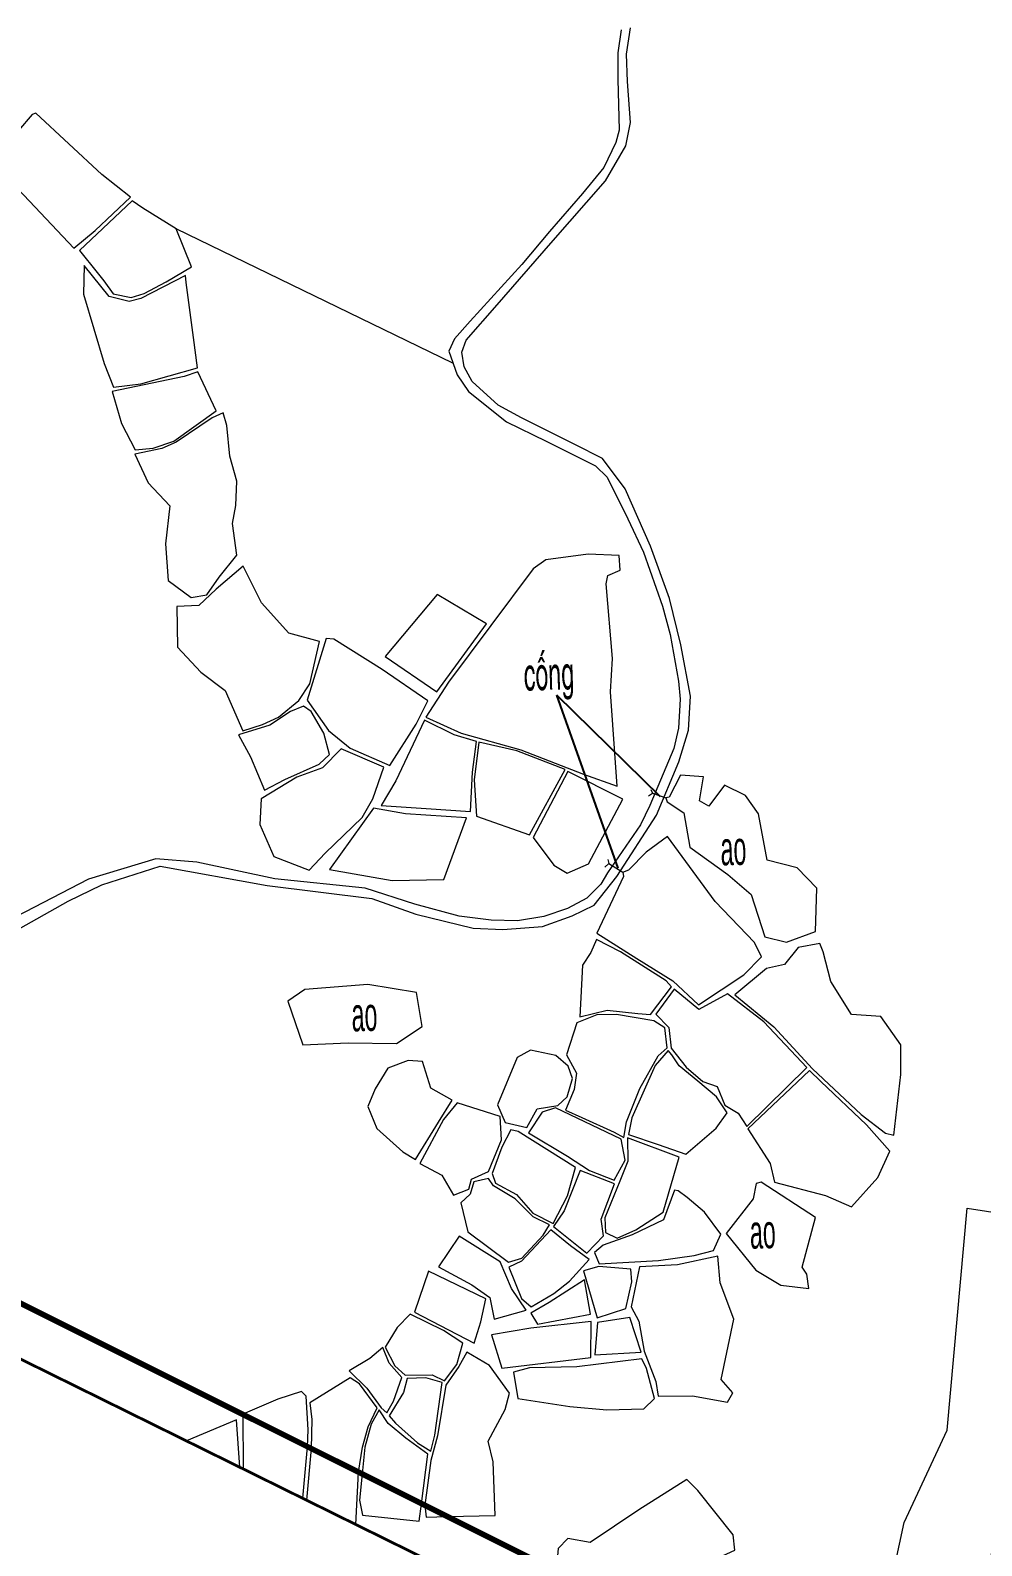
# Model space of a CAD drawing. Header units: metres. Extents: x 0 to 551036, y 0 to 1845929.
# Drawn here: x 547813.7 to 547982.6, y 1840814.4 to 1841083.3 of the extents above; entities that cross this region are included whole.
import ezdxf

# ---------------------------------------------------------------- set-up
doc = ezdxf.new("R2010")
doc.units = ezdxf.units.M
doc.header["$MEASUREMENT"] = 0
doc.linetypes.add('Anordnung Grundriss$0$GESTRICHELT', pattern=[0.75, 0.5, -0.25])
doc.linetypes.add('BD HH1 KEM TMB$0$DASHDOT2', pattern=[0.5, 0.25, -0.125, 0, -0.125])
for name, color, linetype, lineweight in [('BD HH1 KEM TMB$0$ao_ho_song_suoi', 7, 'Continuous', 0), ('BD HH1 KEM TMB$0$caucong', 7, 'Continuous', 0), ('BD HH1 KEM TMB$0$Duong BT', 7, 'Continuous', 0), ('BD HH1 KEM TMB$0$duongdapcao', 7, 'Continuous', 0), ('BD HH1 KEM TMB$0$ghichuthuyetminh', 7, 'Continuous', 0), ('BD HH1 KEM TMB$0$Ranh', 7, 'Continuous', 0), ('BD HH1 KEM TMB$0$ranhgioithucvat', 7, 'Continuous', 0), ('Level 10', 7, 'Continuous', 0), ('Level 15', 7, 'Continuous', 0), ('Level 2', 7, 'Continuous', 0), ('Level 4', 7, 'Continuous', 0), ('Ranh', 7, 'Continuous', 0), ('Đường', 7, 'Continuous', 0)]:
    doc.layers.add(name, color=color, linetype=linetype, lineweight=lineweight)
doc.styles.add('BD HH1 KEM TMB$0$ghichuduongdien', font='', dxfattribs={"height": 6})
doc.styles.add('BD HH1 KEM TMB$0$Standard', font='txt.shx')
doc.styles.get("Standard").update_dxf_attribs({"font": '', "height": 4})
doc.styles.get('BD HH1 KEM TMB$0$ghichuduongdien').set_extended_font_data('.VnArial Narrow')
doc.styles.get('Standard').set_extended_font_data('.VnArial')
doc.linetypes.add('FENCELINE1', pattern='A,6.35,-2.54,[133,ltypeshp.shx,S=2.54,R=0,X=-2.54,Y=0],-2.54,25.4', length=36.83)
doc.dimstyles.get("Standard").update_dxf_attribs({"dimtxt": 0.18, "dimasz": 0.18, "dimexe": 0.18, "dimexo": 0.0625, "dimgap": 0.09, "dimtad": 0, "dimtih": 1, "dimtoh": 1, "dimdec": 4, "dimzin": 0, "dimdsep": 46, "dimtxsty": 'Standard', "dimcen": 0.09, "dimadec": 0, "dimazin": 0, "dimtfac": 1, "dimtdec": 4, "dimtofl": 0, "dimtmove": 0, "dimatfit": 3, "dimfxl": 1, "dimtolj": 1, "dimtzin": 0, "dimarcsym": 0})

# ---------------------------------------------------------------- blocks, each defined once
blk = doc.blocks.new('TB')
at = {"layer": 'Level 2', "color": 4, "lineweight": 13}
for p, q in [((-24.6, 1.1), (24.6, -1.1)), ((-1.2, -25.7), (1.2, 25.7))]:
    blk.add_line(p, q, dxfattribs=at)
at = {"layer": 'Level 2', "color": 1, "lineweight": 13}
blk.add_circle((0, 0), 13.5, dxfattribs=at)
at = {"layer": 'Level 4', "color": 1, "lineweight": 13, "flags": 128}
for points in [[(-104.2, 82.6), (155.3, 740.6), (-38, 82.1)], [(-13.8, 71.5), (82.1, -2.6)], [(-131.5, 19.3), (-432.9, -620.6), (-85.8, -28.6)], [(-61.6, -38.9), (58.1, -58)]]:
    blk.add_lwpolyline(points, dxfattribs=at)
at = {"layer": 'Level 4', "color": 2, "linetype": 'Anordnung Grundriss$0$GESTRICHELT', "lineweight": 13, "ltscale": 0.2}
blk.add_circle((0, 0), 1057.3, dxfattribs=at)
at = {"layer": 'Level 4', "color": 1, "lineweight": 13}
for radius in [125, 105]:
    blk.add_circle((0, 0), radius, dxfattribs=at)
for centre, radius, start, end in [((-72.2, -68.1), 154, 77.1765, 114.8722), ((-43.3, 37), 45.4, 49.5307, 83.3267), ((-131.6, 56.9), 15.7, 109.7536, 203.5071), ((0.1, 99.2), 154, 198.3885, 236.0841), ((56.6, -24.5), 33.6, 272.6116, 40.6491), ((-56.6, 6.1), 45.4, 229.934, 263.7299)]:
    blk.add_arc(centre, radius, start, end, dxfattribs=at)

msp = doc.modelspace()

# ---------------------------------------------------------------- linework, layer by layer
at = {"layer": 'BD HH1 KEM TMB$0$ao_ho_song_suoi', "flags": 128}
msp.add_lwpolyline([(547926.80844, 1840946.37926), (547929.73221, 1840944.41663), (547930.82263, 1840938.35666), (547937.58084, 1840933.4689), (547941.6789, 1840929.95768), (547944.12336, 1840922.44053), (547947.95781, 1840921.48878), (547953.13431, 1840923.35463), (547953.36198, 1840931.08686), (547949.88701, 1840934.66261), (547944.55474, 1840936.01226), (547942.98501, 1840944.23918), (547940.68434, 1840947.52457), (547936.95774, 1840949.30976), (547934.17777, 1840945.58883), (547932.53615, 1840946.53519), (547933.23114, 1840950.84223), (547929.14506, 1840951.13259), (547927.16792, 1840947.21808)], dxfattribs=at)
for points in [[(547882.30492, 1840912.54671), (547873.66543, 1840913.96626), (547862.48563, 1840913.07904), (547859.466, 1840911.01425), (547862.12615, 1840903.26588), (547870.17848, 1840903.62077), (547878.75805, 1840903.50247), (547883.31146, 1840906.51901), (547882.30492, 1840912.54671)], [(547942.60156, 1840878.64964), (547942.08631, 1840875.94497), (547937.26929, 1840869.76672), (547942.52967, 1840863.27659), (547946.95126, 1840860.60418), (547951.97199, 1840860.05034), (547951.57656, 1840862.59908), (547950.77373, 1840863.83043), (547953.13431, 1840872.60043), (547943.48828, 1840878.89161), (547942.60156, 1840878.64964)]]:
    msp.add_lwpolyline(points, close=True, dxfattribs=at)
at = {"layer": 'BD HH1 KEM TMB$0$caucong', "flags": 128}
for points in [[(547923.50124, 1840947.45467), (547924.17226, 1840947.90097), (547926.56879, 1840947.06215), (547926.80844, 1840946.37926)], [(547923.90865, 1840948.54084), (547924.17226, 1840947.90097)], [(547927.16792, 1840947.21808), (547926.56879, 1840947.06215)], [(547915.71252, 1840934.81317), (547916.43148, 1840935.44229), (547918.94783, 1840933.87756), (547919.99032, 1840934.31848)], [(547916.2757, 1840936.15744), (547916.43148, 1840935.44229)], [(547918.94783, 1840933.87756), (547919.03171, 1840933.10326)]]:
    msp.add_lwpolyline(points, dxfattribs=at)
at = {"layer": 'BD HH1 KEM TMB$0$Duong BT', "flags": 128}
for points in [[(547918.61541, 1841083.34423), (547918.04913, 1841079.24674), (547918.04913, 1841074.61708), (547918.27689, 1841065.57194), (547917.70164, 1841063.35211), (547915.56873, 1841058.94829), (547911.74626, 1841054.32938), (547905.88675, 1841047.54352), (547901.00982, 1841041.70939), (547891.8431, 1841031.65964), (547889.05114, 1841028.51405), (547888.03262, 1841026.33096), (547889.4945, 1841022.10996), (547891.50758, 1841019.20634), (547898.25381, 1841013.79163), (547905.32357, 1841010.38256), (547914.09486, 1841006.011), (547916.11993, 1841003.98922), (547919.78662, 1840996.57424), (547922.59055, 1840990.70247), (547925.95768, 1840981.09902), (547927.3237, 1840976.09296), (547928.80955, 1840967.76388), (547929.12109, 1840964.60216), (547928.82153, 1840959.45092), (547927.99473, 1840955.83215), (547923.74089, 1840945.70175), (547922.06332, 1840942.30881), (547916.17984, 1840933.75927), (547915.04149, 1840931.74286), (547912.51315, 1840929.26403), (547909.08612, 1840927.46809), (547904.90418, 1840926.04317), (547900.195, 1840925.2366), (547895.52177, 1840925.37641), (547889.87795, 1840926.10231), (547881.98138, 1840928.22626), (547873.17414, 1840931.05998), (547857.14137, 1840932.68923), (547843.30142, 1840935.652), (547836.02796, 1840936.27036), (547824.03333, 1840932.65697), (547806.29903, 1840923.51594)], [(547807.36548, 1840921.39737), (547820.45052, 1840928.7801), (547826.44184, 1840931.62457), (547836.79485, 1840934.99062), (547855.76337, 1840931.56004), (547874.37241, 1840929.25328), (547882.16112, 1840926.47333), (547892.35835, 1840923.98912), (547897.63071, 1840923.7364), (547904.67651, 1840924.24722), (547909.94887, 1840926.14533), (547913.81926, 1840928.04344), (547917.88138, 1840933.14628), (547924.9032, 1840944.00259), (547928.89342, 1840953.46086), (547930.57099, 1840959.07453), (547930.95444, 1840965.11836), (547929.24092, 1840974.21637), (547927.19189, 1840982.4648), (547923.86071, 1840991.74025), (547919.35524, 1841001.91367), (547915.32907, 1841007.26924), (547910.42817, 1841009.78033), (547900.91396, 1841014.49065), (547896.79193, 1841016.77053), (547892.15465, 1841020.94851), (547890.72871, 1841023.54026), (547890.30932, 1841026.14814), (547891.13612, 1841028.29897), (547896.61219, 1841034.57939), (547906.13839, 1841045.51636), (547915.86829, 1841056.55549), (547919.47507, 1841062.78214), (547920.25394, 1841066.93862), (547919.75067, 1841074.17078), (547919.57093, 1841079.02628), (547920.28989, 1841083.72047)]]:
    msp.add_lwpolyline(points, dxfattribs=at)
at = {"layer": 'BD HH1 KEM TMB$0$duongdapcao', "flags": 128}
for points in [[(547814.06378, 1841068.30977), (547806.69445, 1841059.84088), (547812.60189, 1841054.0444), (547821.48103, 1841044.58613), (547825.21962, 1841047.77473), (547831.53447, 1841053.67876), (547826.42986, 1841057.67392), (547814.7348, 1841068.5625), (547814.06378, 1841068.30977)], [(547831.7861, 1841053.03889), (547822.46361, 1841044.20435), (547825.59108, 1841040.31673), (547826.76538, 1841038.81653), (547828.45493, 1841036.50438), (547831.64231, 1841035.88064), (547833.91901, 1841036.54202), (547837.83734, 1841038.63371), (547842.31884, 1841041.30611), (547839.63473, 1841048.05434), (547833.72729, 1841051.7215), (547831.7861, 1841053.03889)], [(547841.28834, 1841039.75751), (547833.33186, 1841035.68707), (547831.27085, 1841035.13861), (547827.74795, 1841036.05809), (547823.31438, 1841041.55346), (547823.17058, 1841036.46137), (547826.83727, 1841024.14249), (547828.49088, 1841019.95913), (547833.36781, 1841020.51297), (547843.3853, 1841023.40583), (547842.67832, 1841028.7614), (547841.39618, 1841038.54767), (547841.28834, 1841039.75751)], [(547843.48116, 1841022.65842), (547841.02472, 1841021.81422), (547828.25122, 1841019.17408), (547829.94078, 1841013.49051), (547832.32532, 1841008.83396), (547835.56063, 1841009.1297), (547839.19137, 1841010.37718), (547846.74044, 1841015.76501), (547843.48116, 1841022.65842)], [(547848.60973, 1841013.15175), (547847.95068, 1841015.38862), (547845.99751, 1841014.50678), (547839.62275, 1841010.21587), (547837.09441, 1841009.04367), (547832.31334, 1841008.05429), (547834.62599, 1841002.95682), (547838.4844, 1840998.92402), (547837.75346, 1840992.15966), (547838.22078, 1840985.66953), (547842.25893, 1840982.62611), (547845.08683, 1840983.10467), (547847.25569, 1840986.21799), (547850.40713, 1840990.14326), (547849.64024, 1840995.75155), (547850.22739, 1840998.97779), (547850.39514, 1841003.25256), (547849.14895, 1841007.68865), (547848.60973, 1841013.15175)], [(547916.28769, 1840986.546), (547918.43258, 1840987.46548), (547918.30077, 1840990.08949), (547912.78875, 1840990.30457), (547905.22771, 1840989.34207), (547902.99894, 1840987.72895), (547887.96072, 1840967.62945), (547883.9705, 1840961.41355), (547890.22544, 1840958.56908), (547900.79413, 1840955.62782), (547911.94997, 1840951.27777), (547917.90534, 1840949.18609), (547916.70708, 1840965.8819), (547917.09052, 1840971.83432), (547915.94019, 1840985.06192), (547916.28769, 1840986.546)], [(547851.52151, 1840988.20213), (547846.75242, 1840984.13169), (547843.67288, 1840981.22269), (547839.71861, 1840981.03987), (547839.8624, 1840973.81846), (547843.97245, 1840969.40389), (547848.33413, 1840966.14), (547851.44962, 1840958.95623), (547854.97251, 1840960.09079), (547857.76447, 1840961.41355), (547861.39521, 1840964.3817), (547863.37234, 1840967.31758), (547865.09784, 1840974.82935), (547859.63376, 1840976.29729), (547854.79277, 1840981.70125), (547851.52151, 1840988.20213)], [(547885.91169, 1840965.86577), (547894.69497, 1840977.98569), (547885.94764, 1840983.18532), (547876.70902, 1840972.14082), (547885.91169, 1840965.86577)], [(547866.24818, 1840975.36706), (547862.90502, 1840964.44085), (547866.66757, 1840959.04764), (547870.49003, 1840955.90205), (547877.54781, 1840952.81024), (547882.25699, 1840960.1822), (547884.30602, 1840964.32255), (547876.19377, 1840969.86631), (547867.59023, 1840975.25952), (547866.24818, 1840975.36706)], [(547862.23399, 1840963.37081), (547859.93333, 1840962.37605), (547856.26664, 1840959.95637), (547850.68273, 1840958.27872), (547852.79167, 1840954.38572), (547855.29604, 1840948.47094), (547858.93877, 1840950.31527), (547865.00198, 1840953.04683), (547866.87127, 1840954.75136), (547865.8168, 1840958.53682), (547863.60001, 1840962.40294), (547862.23399, 1840963.37081)], [(547892.96947, 1840957.10652), (547889.00321, 1840958.26259), (547883.68292, 1840960.87047), (547878.63823, 1840950.08406), (547876.02601, 1840945.74476), (547884.03042, 1840945.18555), (547891.86706, 1840944.69086), (547892.21456, 1840951.6703), (547892.96947, 1840957.10652)], [(547893.37688, 1840956.98822), (547892.51413, 1840950.29914), (547892.92154, 1840943.81439), (547902.33989, 1840940.49674), (547908.69069, 1840952.09509), (547900.08716, 1840955.445), (547893.37688, 1840956.98822)], [(547868.90832, 1840955.77838), (547865.58913, 1840952.41771), (547861.03573, 1840950.78308), (547854.70889, 1840946.91696), (547854.48122, 1840942.37334), (547856.93767, 1840936.68977), (547863.21657, 1840934.23245), (547866.08042, 1840937.28125), (547872.63492, 1840943.59931), (547874.54016, 1840946.91696), (547876.50532, 1840952.50912), (547868.90832, 1840955.77838)], [(547918.93585, 1840946.82555), (547909.15801, 1840951.73482), (547902.97497, 1840940.05044), (547906.65364, 1840935.14117), (547909.02621, 1840933.73238), (547912.84867, 1840935.35088), (547918.93585, 1840946.82555)], [(547891.19604, 1840943.55092), (547880.32778, 1840944.27682), (547874.68396, 1840945.27696), (547866.85929, 1840934.36688), (547877.95522, 1840932.415), (547887.1459, 1840932.59782), (547891.19604, 1840943.55092)], [(547914.2746, 1840921.93508), (547913.25608, 1840919.64983), (547911.73428, 1840917.36995), (547911.29092, 1840908.20741), (547916.14389, 1840909.41188), (547921.596, 1840908.80965), (547923.82477, 1840908.61607), (547927.56335, 1840913.56298), (547926.61672, 1840914.64377), (547918.49249, 1840919.77888), (547914.2746, 1840921.93508)], [(547953.92516, 1840921.26295), (547950.0308, 1840920.53167), (547947.64626, 1840917.5205), (547944.41094, 1840916.78922), (547938.79109, 1840912.13268), (547945.70507, 1840906.45449), (547952.61905, 1840899.02337), (547961.21061, 1840890.90399), (547965.5603, 1840887.57558), (547967.05813, 1840887.25834), (547968.26838, 1840898.0071), (547968.29235, 1840903.27126), (547964.70954, 1840908.28807), (547959.54502, 1840908.63758), (547955.85437, 1840914.4717), (547954.46438, 1840919.77888), (547953.92516, 1840921.26295)], [(547928.04266, 1840913.1113), (547924.80734, 1840908.7021), (547927.08404, 1840906.32544), (547927.50344, 1840902.67978), (547930.16358, 1840899.30836), (547933.14726, 1840896.77038), (547935.68758, 1840895.8509), (547937.04162, 1840892.55475), (547939.42617, 1840891.15671), (547940.94796, 1840888.74778), (547951.61251, 1840899.21157), (547943.93164, 1840907.33633), (547937.49696, 1840912.28323), (547932.39235, 1840909.55706), (547928.04266, 1840913.1113)], [(547926.7725, 1840902.75506), (547926.36509, 1840906.25554), (547924.44786, 1840907.51377), (547917.82146, 1840908.62682), (547914.32253, 1840908.58381), (547910.72774, 1840907.15351), (547908.93034, 1840901.49145), (547910.69179, 1840898.20606), (547910.28438, 1840895.34545), (547908.71466, 1840891.69442), (547911.6504, 1840890.36091), (547917.39009, 1840887.76916), (547919.10361, 1840886.8443), (547919.58291, 1840889.57585), (547921.96746, 1840895.51752), (547925.17881, 1840901.32476), (547926.7725, 1840902.75506)], [(547882.10121, 1840882.94592), (547886.19927, 1840889.55972), (547888.63175, 1840893.45272), (547884.84524, 1840895.5928), (547883.37137, 1840900.27623), (547880.83105, 1840900.49131), (547877.17635, 1840899.14167), (547874.94757, 1840895.46375), (547873.65345, 1840892.31278), (547875.27111, 1840888.39827), (547879.87244, 1840884.26868), (547882.10121, 1840882.94592)], [(547909.98482, 1840897.2812), (547909.22991, 1840899.49655), (547907.0251, 1840901.38391), (547902.51963, 1840902.29263), (547900.15905, 1840900.986), (547896.6721, 1840892.61928), (547898.01416, 1840889.50057), (547901.88455, 1840888.59185), (547903.70591, 1840891.92026), (547907.39657, 1840892.52787), (547909.05017, 1840894.0442), (547909.98482, 1840897.2812)], [(547926.98818, 1840902.24962), (547924.63959, 1840899.59334), (547920.49359, 1840890.30714), (547919.94239, 1840887.33899), (547925.20277, 1840885.58607), (547930.11565, 1840883.86002), (547935.50784, 1840888.45742), (547937.46101, 1840891.21048), (547935.55577, 1840894.05496), (547932.23658, 1840896.79189), (547928.90541, 1840899.53957), (547927.61128, 1840901.5022), (547926.98818, 1840902.24962)], [(547952.04389, 1840898.72763), (547941.10373, 1840888.35526), (547945.06999, 1840882.22539), (547945.86084, 1840878.92387), (547954.90774, 1840876.5472), (547959.50907, 1840874.52005), (547964.17032, 1840879.71968), (547966.30323, 1840884.41386), (547962.20517, 1840889.07579), (547954.04499, 1840896.75962), (547952.04389, 1840898.72763)], [(547888.84744, 1840876.56871), (547891.55551, 1840877.65488), (547892.05879, 1840879.42394), (547895.10238, 1840880.80047), (547897.35511, 1840886.41413), (547897.16339, 1840890.53835), (547889.48252, 1840892.94728), (547887.09797, 1840890.0114), (547882.8681, 1840882.23077), (547886.76246, 1840880.13371), (547888.84744, 1840876.56871)], [(547917.37811, 1840879.27876), (547919.33128, 1840882.77386), (547918.60034, 1840886.55394), (547906.98916, 1840892.06006), (547904.59263, 1840891.29114), (547902.1961, 1840887.62398), (547909.07414, 1840883.51052), (547912.99246, 1840880.98867), (547917.37811, 1840879.27876)], [(547906.56976, 1840871.56804), (547909.07414, 1840876.45579), (547910.51205, 1840881.48874), (547900.35077, 1840887.90896), (547899.00872, 1840888.18857), (547897.43899, 1840885.09675), (547895.73746, 1840880.42407), (547896.31262, 1840878.69803), (547900.06319, 1840876.71927), (547902.92704, 1840873.41237), (547906.56976, 1840871.56804)], [(547919.76265, 1840886.74214), (547919.81058, 1840882.63943), (547918.39663, 1840879.09594), (547915.73648, 1840872.55742), (547915.84433, 1840869.95491), (547917.92931, 1840868.98704), (547921.22453, 1840870.43347), (547926.06552, 1840873.5468), (547928.90541, 1840883.31156), (547919.76265, 1840886.74214)], [(547895.06643, 1840879.53686), (547892.44223, 1840878.96151), (547891.83112, 1840876.79455), (547890.15355, 1840875.2352), (547891.37578, 1840870.06245), (547898.60131, 1840864.71764), (547900.96189, 1840865.3844), (547904.78435, 1840869.48711), (547905.87477, 1840871.33682), (547902.98695, 1840872.71873), (547899.81155, 1840875.95573), (547895.98909, 1840878.26787), (547895.06643, 1840879.53686)], [(547911.33885, 1840880.98867), (547908.51095, 1840873.83716), (547906.64166, 1840871.02495), (547912.5491, 1840866.30388), (547915.49683, 1840869.37419), (547915.05347, 1840872.34771), (547917.43802, 1840878.62813), (547911.33885, 1840880.98867)], [(547928.72567, 1840877.36452), (547928.10257, 1840877.48819), (547926.13742, 1840872.21866), (547920.58945, 1840869.53012), (547915.41295, 1840867.69654), (547913.91512, 1840866.38991), (547914.71796, 1840864.43266), (547925.23872, 1840865.00801), (547931.56555, 1840865.88985), (547935.02854, 1840866.79319), (547936.31068, 1840869.6538), (547933.42286, 1840873.5468), (547930.36729, 1840876.15468), (547928.72567, 1840877.36452)], [(547889.86596, 1840869.31504), (547886.18729, 1840863.87882), (547892.14266, 1840860.65258), (547895.33005, 1840858.44798), (547896.06099, 1840854.60337), (547901.76472, 1840856.17885), (547899.17647, 1840860.0127), (547897.13943, 1840864.73915), (547889.86596, 1840869.31504)], [(547906.11442, 1840870.46036), (547900.91396, 1840864.85745), (547898.68519, 1840863.8143), (547900.91396, 1840858.24365), (547902.67541, 1840856.77033), (547906.66562, 1840859.16313), (547909.43361, 1840861.3032), (547912.96849, 1840865.20158), (547909.61335, 1840867.57287), (547906.11442, 1840870.46036)], [(547935.79542, 1840865.75004), (547928.60584, 1840864.22295), (547921.90754, 1840863.90033), (547920.37377, 1840856.75957), (547921.73979, 1840854.23235), (547922.71038, 1840848.9198), (547924.79536, 1840843.54273), (547925.19079, 1840840.93485), (547931.30193, 1840840.97249), (547937.52093, 1840839.84868), (547938.44359, 1840841.49406), (547936.39456, 1840843.86535), (547938.61135, 1840854.57648), (547936.20283, 1840861.05048), (547935.79542, 1840865.75004)], [(547884.41386, 1840863.12065), (547881.90949, 1840855.85623), (547892.51413, 1840850.30171), (547893.68842, 1840854.09792), (547894.62307, 1840858.17912), (547884.41386, 1840863.12065)], [(547920.36178, 1840863.4379), (547914.67003, 1840863.90571), (547911.91402, 1840863.15292), (547914.3465, 1840854.8077), (547919.47507, 1840856.45846), (547920.54152, 1840861.21717), (547920.36178, 1840863.4379)], [(547912.12971, 1840861.57743), (547905.82684, 1840857.53387), (547902.56756, 1840855.66803), (547903.77781, 1840853.70002), (547913.1722, 1840855.45295), (547912.12971, 1840861.57743)], [(547880.25588, 1840844.64503), (547885.09687, 1840844.68805), (547887.28969, 1840843.61801), (547889.43459, 1840846.527), (547890.48906, 1840850.33935), (547887.07401, 1840852.5547), (547881.1426, 1840855.45832), (547878.82995, 1840853.12467), (547876.70902, 1840849.64571), (547878.47047, 1840846.33343), (547880.25588, 1840844.64503)], [(547920.17006, 1840854.85609), (547914.43038, 1840853.97425), (547913.93909, 1840848.27455), (547922.19513, 1840848.71547), (547920.17006, 1840854.85609)], [(547913.28004, 1840854.19471), (547902.60351, 1840852.97949), (547895.58168, 1840851.83418), (547897.45097, 1840845.88713), (547913.24409, 1840847.78524), (547913.28004, 1840854.19471)], [(547876.99661, 1840837.9452), (547878.23082, 1840840.04225), (547879.70468, 1840844.25788), (547877.416, 1840846.75822), (547876.32558, 1840849.57043), (547874.01293, 1840847.61855), (547870.35822, 1840845.4032), (547873.48569, 1840842.32751), (547875.99006, 1840838.82704), (547876.99661, 1840837.9452)], [(547922.31495, 1840847.53252), (547910.72774, 1840846.11297), (547902.33989, 1840845.92477), (547899.50001, 1840845.1666), (547900.29086, 1840840.4993), (547909.52948, 1840839.11202), (547916.09596, 1840838.4829), (547922.6265, 1840838.6711), (547924.55571, 1840840.4993), (547923.12977, 1840845.82798), (547922.31495, 1840847.53252)]]:
    msp.add_lwpolyline(points, close=True, dxfattribs=at)
for points in [[(547919.03171, 1840933.10326), (547914.32253, 1840923.06964), (547921.42824, 1840918.57441), (547927.803, 1840914.59), (547932.33244, 1840910.34749), (547940.39676, 1840915.68155), (547943.54819, 1840918.89704), (547942.32596, 1840921.40275), (547935.31612, 1840928.67255), (547926.85637, 1840940.21175), (547923.09383, 1840937.44794), (547919.99032, 1840934.31848)], [(547887.76955, 1840819.56916), (547896.27668, 1840819.75456), (547895.89323, 1840829.28811), (547895.00652, 1840832.91763), (547898.01416, 1840838.5528), (547898.79303, 1840841.44567), (547895.23419, 1840846.38182), (547891.22, 1840848.73698), (547889.83001, 1840846.18825), (547887.48142, 1840842.87059), (547886.0435, 1840833.91777), (547884.85722, 1840829.51932), (547883.78495, 1840821.55867)], [(547871.99208, 1840827.44685), (547872.7188, 1840831.89599), (547873.73517, 1840835.45914), (547875.33102, 1840838.83241), (547872.17958, 1840843.10181), (547870.514, 1840844.18798), (547863.3364, 1840839.76802), (547863.68389, 1840836.81063), (547863.56245, 1840831.65576)], [(547880.63933, 1840844.03742), (547879.9683, 1840841.58547), (547877.416, 1840837.41286), (547878.56633, 1840836.14925), (547882.49664, 1840832.62727), (547884.80929, 1840831.14857), (547885.55221, 1840834.00918), (547886.85832, 1840843.37066), (547883.94654, 1840844.15571), (547880.63933, 1840844.03742)], [(547862.95163, 1840831.96075), (547863.06079, 1840834.97705), (547862.68933, 1840840.92409), (547861.87451, 1840841.77367), (547857.65662, 1840840.38101), (547851.44236, 1840837.70732)], [(547883.20238, 1840821.84955), (547884.30602, 1840830.64313), (547880.42364, 1840833.50373), (547877.27221, 1840836.07935), (547875.6905, 1840838.50441), (547874.26456, 1840835.92879), (547873.11423, 1840831.89599), (547872.63367, 1840827.1265)], [(547850.9306, 1840828.30814), (547850.35683, 1840836.72562), (547841.4318, 1840832.99308)], [(547851.44236, 1840837.70732), (547851.49806, 1840828.02826)], [(547862.09282, 1840822.80278), (547862.95163, 1840831.96075)], [(547863.56245, 1840831.65576), (547862.76357, 1840822.47196)], [(547871.53335, 1840818.14658), (547871.99208, 1840827.44685)], [(547872.63367, 1840827.1265), (547872.14626, 1840822.45045), (547872.71876, 1840819.83506), (547882.75095, 1840818.77255), (547883.20238, 1840821.84955)], [(547930.28341, 1840826.16403), (547921.75177, 1840820.73856), (547913.14823, 1840814.97434), (547909.13405, 1840815.65185), (547907.4445, 1840813.9043), (547907.11303, 1840809.91096)], [(547921.20118, 1840802.87675), (547926.10147, 1840807.46257), (547929.3248, 1840809.94677), (547935.31612, 1840811.97931), (547938.81505, 1840813.61931), (547938.53945, 1840816.32936), (547932.26055, 1840824.18526), (547930.28341, 1840826.16403)], [(547883.78495, 1840821.55867), (547884.005, 1840819.45365), (547887.76955, 1840819.56916)]]:
    msp.add_lwpolyline(points, dxfattribs=at)
at = {"layer": 'BD HH1 KEM TMB$0$Ranh', "color": 3, "linetype": 'BD HH1 KEM TMB$0$DASHDOT2', "ltscale": 6, "const_width": 0.5}
msp.add_lwpolyline([(547034.43997, 1842987.82483), (547784.75541, 1842697.43071), (548199.83297, 1842214.79155), (548597.52544, 1841937.88793), (548392.50742, 1841468.26311), (548551.48494, 1841051.14892), (548101.10368, 1840704.91926), (547600.75752, 1840951.69702), (547242.57197, 1841928.07708), (546883.41754, 1842351.55456)], dxfattribs=at)
at = {"layer": 'BD HH1 KEM TMB$0$ranhgioithucvat', "flags": 128}
msp.add_lwpolyline([(547888.76356, 1841024.22046), (547839.63473, 1841048.05434)], dxfattribs=at)
at = {"layer": 'Level 10', "color": 5, "linetype": 'Continuous', "lineweight": 0, "flags": 128}
msp.add_lwpolyline([(548012.57, 1840801.47), (547982.92, 1840803.43), (547965.71, 1840803.99), (547968.89, 1840818.49), (547976.52, 1840834.91), (547980.04, 1840874.3), (548022.35, 1840867.73)], dxfattribs=at)
at = {"layer": 'Ranh', "linetype": 'FENCELINE1', "lineweight": 13, "const_width": 1}
msp.add_lwpolyline([(545039.78842, 1844094.35008), (545124.08835, 1843654.25007), (545296.08835, 1843665.35004), (545306.4884, 1843960.65004), (545709.48834, 1843646.54997), (545656.48829, 1843320.54998), (546108.28829, 1843335.54991), (547778.80819, 1842689.00963), (548193.07811, 1842207.30956), (548585.07806, 1841934.3695), (548381.70799, 1841468.51953), (548541.08792, 1841050.34951), (548101.40786, 1840712.89958), (547608.7779, 1840958.86966), (547251.34806, 1841933.18972), (546890.08813, 1842359.14978), (545600.78827, 1843192.74999), (545260.58826, 1843158.05004), (544710.1383, 1843401.59013), (544568.32841, 1844020.54016), (545039.78842, 1844094.35008)], dxfattribs=at)

# ---------------------------------------------------------------- block references
at = {"layer": 'Đường', "lineweight": 13, "xscale": 0.1, "yscale": 0.1, "zscale": 0.1, "rotation": 286.2264331696364}
msp.add_blockref('TB', (548084.198, 1840778.14), dxfattribs=at)

# ---------------------------------------------------------------- texts
at = {"layer": 'BD HH1 KEM TMB$0$ghichuthuyetminh', "linetype": 'ByBlock', "style": 'BD HH1 KEM TMB$0$ghichuduongdien', "width": 0.6}
for s, p in [('cèng', (547901.42323, 1840966.10417)), ('ao', (547936.34563, 1840935.08398)), ('ao', (547870.84148, 1840905.62853)), ('ao', (547941.55631, 1840867.06753))]:
    msp.add_text(s, height=6, rotation=1.8202087, dxfattribs=at).set_placement(p)

# ---------------------------------------------------------------- leaders
at = {"layer": 'Level 15'}
for points in [[(547918.09722, 1840934.59128), (547907.21147, 1840965.33262)], [(547925.61805, 1840947.23792), (547907.21147, 1840965.33262)]]:
    msp.add_leader(points, dimstyle='Standard', override={"dimtxsty": 'BD HH1 KEM TMB$0$Standard'}, dxfattribs=at)

doc.saveas('drawing.dxf')
